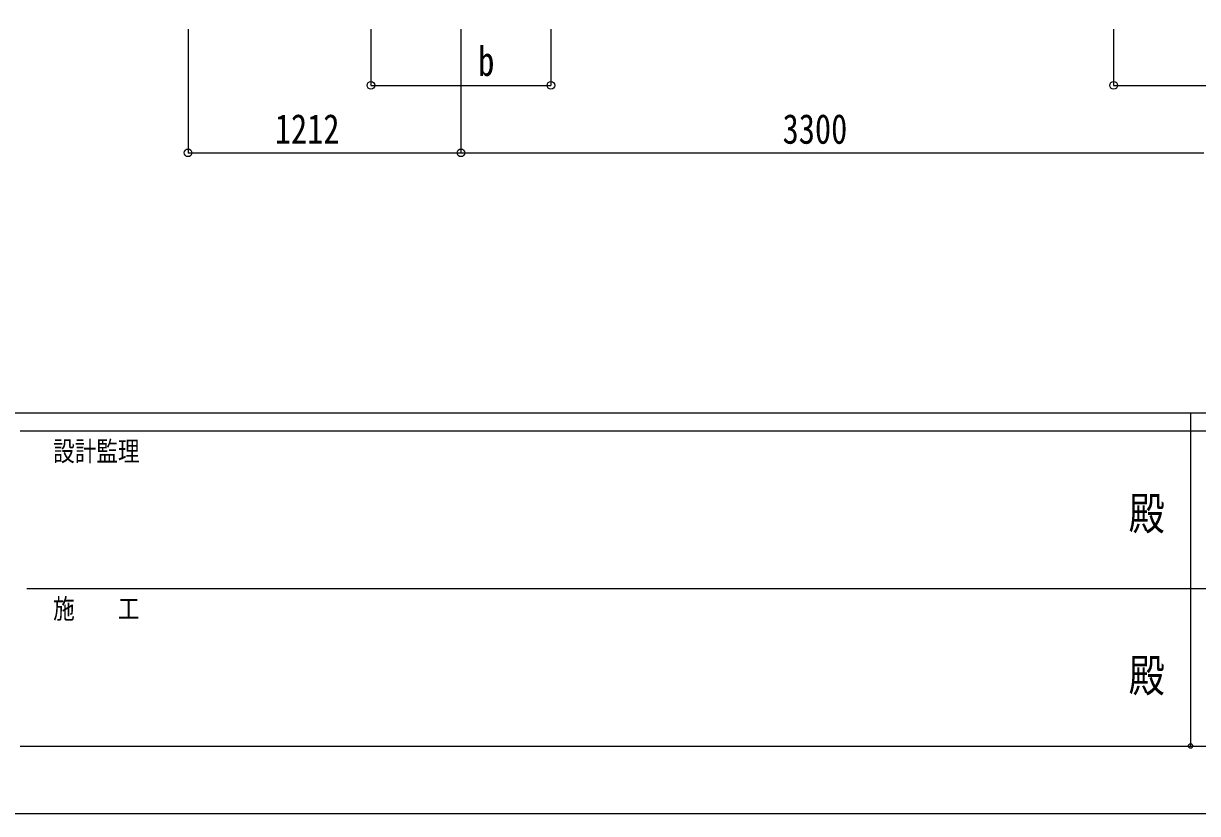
# Model space of a CAD drawing. Units: millimetres, scale not verified. Extents: x -16820 to 16820, y -11880 to 11880.
# Drawn here: x -5205 to 11, y -11880 to -8368 of the extents above; entities that cross this region are included whole.
import ezdxf
from ezdxf.enums import TextEntityAlignment as Align

# ---------------------------------------------------------------- set-up
doc = ezdxf.new("R2010")
doc.units = ezdxf.units.MM
doc.header["$LTSCALE"] = 40
doc.header["$PDMODE"] = 32
doc.header["$PDSIZE"] = 20
doc.layers.add('0-6_YKK_D', color=6, linetype='Continuous')
doc.layers.add('0-7_YKK_ZWAK', color=7, linetype='Continuous')
doc.styles.add('ＭＳ ゴシック', font='')
doc.styles.get('ＭＳ ゴシック').set_extended_font_data('MS Gothic')

msp = doc.modelspace()

# ---------------------------------------------------------------- linework, layer by layer
at = {"layer": '0-6_YKK_D'}
for p, q in [((-4473.59, -8393.43), (-4473.59, -8944.43)), ((-3661.49, -8393.43), (-3661.49, -8644.43)), ((-3261.49, -8393.43), (-3261.49, -8944.43)), ((-3261.49, -8393.43), (-3261.49, -8944.43)), ((-2861.49, -8393.43), (-2861.49, -8644.43)), ((-361.49, -8393.43), (-361.49, -8644.43)), ((-3661.49, -8643.43), (-2861.49, -8643.43)), ((-361.49, -8643.43), (438.51, -8643.43)), ((-4473.59, -8943.43), (-3261.49, -8943.43)), ((-3261.49, -8943.43), (38.51, -8943.43))]:
    msp.add_line(p, q, dxfattribs=at)
for centre in [(-3661.49, -8643.43), (-2861.49, -8643.43), (-361.49, -8643.43), (-4473.59, -8943.43), (-3261.49, -8943.43), (-3261.49, -8943.43)]:
    msp.add_circle(centre, 17, dxfattribs=at)
at = {"layer": '0-7_YKK_ZWAK'}
for p, q in [((15580.08, -10100), (-15619.92, -10100)), ((-19.92, -10100), (-19.92, -11580)), ((-19.92, -10180), (-5219.92, -10180)), ((5180.08, -10180), (-19.92, -10180)), ((-5189.92, -10880), (-19.92, -10880)), ((-19.92, -10880), (5180.08, -10880)), ((-5219.92, -11580), (-19.92, -11580)), ((-19.92, -11580), (5180.08, -11580))]:
    msp.add_line(p, q, dxfattribs=at)
msp.add_lwpolyline([(-16820, -11880), (16820, -11880), (16820, 11880), (-16820, 11880)], close=True, dxfattribs=at)
msp.add_point((-19.92, -11580), dxfattribs=at)

# ---------------------------------------------------------------- texts
at = {"layer": '0-6_YKK_D', "style": 'ＭＳ ゴシック', "width": 0.8}
for s, p in [('b', (-3184.57, -8641.2)), ('1212', (-4088.34, -8942.63)), ('3300', (-1832.29, -8942.63))]:
    msp.add_text(s, height=132, dxfattribs=at).set_placement(p, align=Align.BOTTOM_LEFT)
at = {"layer": '0-7_YKK_ZWAK', "style": 'ＭＳ ゴシック', "width": 0.8}
for s, height, p in [('設計監理', 87.98, (-5073.25, -10340)), ('殿', 146.6, (-294.67, -10663.33)), ('施\u3000\u3000工', 87.98, (-5073.25, -11040)), ('殿', 146.6, (-294.67, -11383.33))]:
    msp.add_text(s, height=height, dxfattribs=at).set_placement(p, align=Align.BOTTOM_LEFT)

doc.saveas('drawing.dxf')
